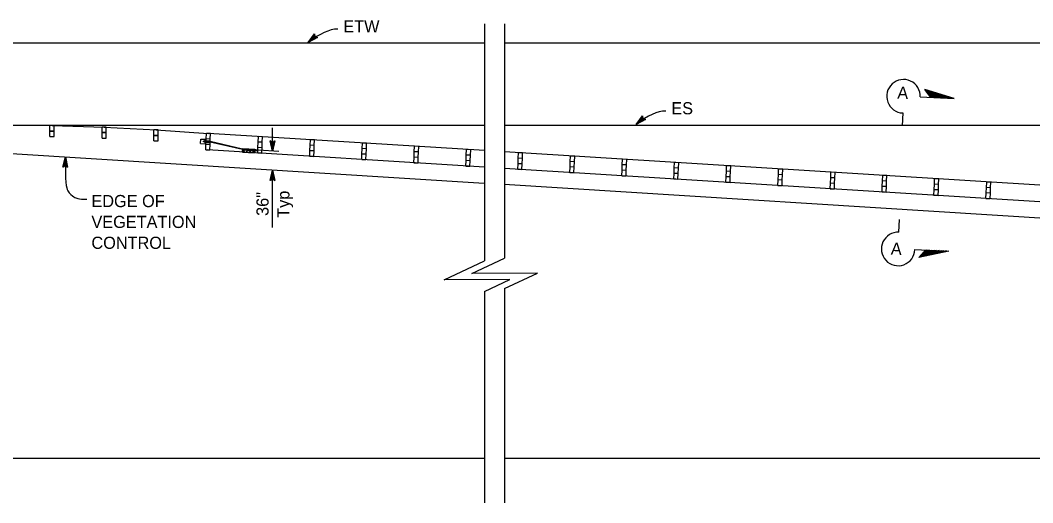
# Model space of a CAD drawing. Extents: x -893 to 867, y -474 to 712.
# Drawn here: x -515 to 67, y 45 to 322 of the extents above; entities that cross this region are included whole.
import ezdxf

# ---------------------------------------------------------------- set-up
doc = ezdxf.new("R2010")
doc.units = 0
for name, color, linetype in [('22 Misc Cnst Det', 7, 'Continuous'), ('56 Stage 3 Anno', 7, 'Continuous'), ('57 Undefined', 7, 'Continuous'), ('60 Nongeo Data', 7, 'Continuous')]:
    doc.layers.add(name, color=color, linetype=linetype)

msp = doc.modelspace()

# ---------------------------------------------------------------- linework, layer by layer
at = {"layer": '22 Misc Cnst Det'}
for p, q in [((21.71, 277.54), (4.85, 282.6)), ((8.19, 278.1), (4.85, 282.6)), ((20.31, 277.59), (5.2, 282.13)), ((18.91, 277.65), (5.54, 281.67)), ((17.5, 277.71), (5.89, 281.2)), ((16.1, 277.77), (6.23, 280.73)), ((14.7, 277.83), (6.58, 280.27)), ((13.3, 277.89), (6.93, 279.8)), ((2.19, 278.36), (21.71, 277.54)), ((11.9, 277.95), (7.27, 279.34)), ((10.5, 278.01), (7.62, 278.87)), ((9.1, 278.07), (7.96, 278.41)), ((-7.85, 269.13), (-8.16, 261.8)), ((-10.12, 200.6), (-9.81, 207.93)), ((-0.89, 190.56), (18.62, 189.74)), ((5.11, 190.31), (1.4, 186.11)), ((18.62, 189.74), (1.4, 186.11)), ((17.22, 189.8), (1.79, 186.54)), ((15.82, 189.85), (2.17, 186.98)), ((14.42, 189.91), (2.55, 187.41)), ((13.02, 189.97), (2.94, 187.85)), ((11.62, 190.03), (3.32, 188.28)), ((10.22, 190.09), (3.7, 188.72)), ((8.82, 190.15), (4.09, 189.15)), ((7.42, 190.21), (4.47, 189.59)), ((6.01, 190.27), (4.86, 190.02))]:
    msp.add_line(p, q, dxfattribs=at)
for centre, start, end in [((-7.45, 278.76), 357.59137, 267.59187), ((-10.53, 190.96), 87.5908, 357.5913)]:
    msp.add_arc(centre, 9.64, start, end, dxfattribs=at)
at = {"layer": '56 Stage 3 Anno'}
for p, q in [((-248.5, 320.48), (-248.5, 184.05)), ((-236.97, 320.48), (-236.97, 185.65)), ((-349.91, 309.6), (-346.27, 314.55)), ((-346.27, 314.55), (-346.27, 314.55)), ((-346.27, 314.55), (-346, 313.02)), ((-344.51, 312.54), (-349.91, 309.6)), ((-349.91, 309.6), (-349.91, 309.6)), ((-344.91, 312.67), (-348.87, 310.5)), ((-348.86, 310.51), (-346.21, 314.13)), ((-347.83, 311.42), (-346.12, 313.75)), ((-345.32, 312.79), (-347.83, 311.42)), ((-346.79, 312.33), (-346.06, 313.32)), ((-345.68, 312.93), (-346.79, 312.33)), ((-346, 313.02), (-344.51, 312.54)), ((-344.51, 312.54), (-344.51, 312.54)), ((-161.24, 262.5), (-157.61, 267.46)), ((-155.85, 265.45), (-161.24, 262.5)), ((-161.24, 262.5), (-161.24, 262.5)), ((-160.2, 263.42), (-157.55, 267.04)), ((-156.25, 265.58), (-160.2, 263.41)), ((-159.16, 264.32), (-157.45, 266.66)), ((-156.66, 265.69), (-159.16, 264.32)), ((-158.13, 265.24), (-157.39, 266.23)), ((-157.02, 265.84), (-158.13, 265.24)), ((-157.61, 267.46), (-157.61, 267.46)), ((-157.61, 267.46), (-157.33, 265.93)), ((-157.33, 265.93), (-155.85, 265.45)), ((-155.85, 265.45), (-155.85, 265.45)), ((-370.42, 247.3), (-370.42, 260.58)), ((-371.75, 253.18), (-371.75, 253.18)), ((-369.08, 253.18), (-369.08, 253.18)), ((-366.79, 246.93), (-378.43, 247.66)), ((-370.42, 247.18), (-370.42, 247.18)), ((-489.45, 243.93), (-489.45, 243.93)), ((-490.95, 237.96), (-490.95, 237.96)), ((-488.28, 237.9), (-488.28, 237.9)), ((-370.42, 203.27), (-370.42, 236.25)), ((-370.42, 236.25), (-370.42, 236.25)), ((-371.76, 230.25), (-371.76, 230.25)), ((-369.09, 230.25), (-369.09, 230.25)), ((-248.5, 166.54), (-248.5, 45.02)), ((-236.97, 168.14), (-236.97, 45.02))]:
    msp.add_line(p, q, dxfattribs=at)
for points in [[(-369.08, 253.18), (-370.42, 247.18), (-371.75, 253.18), (-371.4, 252.97), (-370.42, 248.57), (-369.44, 252.97), (-369.79, 252.76), (-370.42, 249.95), (-371.04, 252.76), (-370.69, 252.54), (-370.42, 251.33), (-370.14, 252.55), (-370.42, 252.38), (-371.75, 253.18), (-370.42, 252.38)], [(-490.95, 237.96), (-489.45, 243.93), (-488.28, 237.89), (-488.63, 238.12), (-489.49, 242.54), (-490.59, 238.17), (-490.23, 238.37), (-489.53, 241.17), (-488.98, 238.34), (-489.32, 238.56), (-489.56, 239.78), (-489.87, 238.57), (-489.59, 238.73), (-488.28, 237.89), (-489.59, 238.73)], [(-371.76, 230.25), (-370.42, 236.25), (-369.09, 230.25), (-369.44, 230.46), (-370.42, 234.86), (-371.4, 230.46), (-371.05, 230.67), (-370.42, 233.49), (-369.8, 230.68), (-370.15, 230.89), (-370.42, 232.11), (-370.7, 230.89), (-370.42, 231.05), (-369.09, 230.25), (-370.42, 231.05)]]:
    msp.add_lwpolyline(points, close=True, dxfattribs=at)
for centre in [(-345.43, 296.4), (-156.77, 249.31)]:
    msp.add_ellipse(centre, major_axis=(-17.71, -19.15), ratio=0.481092, start_param=3.5531, end_param=4.434203, dxfattribs=at)
msp.add_open_spline([(-489.45, 243.93), (-489.75, 229.09), (-488.4, 223.52), (-484.52, 220.65), (-482.16, 219.52), (-477.19, 219.52)], degree=3, dxfattribs=at)
at = {"layer": '60 Nongeo Data'}
for p, q in [((-672.79, 309.43), (-248.5, 309.43)), ((-236.97, 309.43), (411.3, 309.43)), ((-530.82, 262.18), (-497.19, 261.87)), ((-530.11, 262.18), (-248.5, 262.18)), ((-236.97, 262.18), (411.3, 262.18)), ((-498.38, 258.71), (-498.38, 261.86)), ((-495.99, 261.86), (-498.38, 261.86)), ((-498.38, 255.56), (-498.38, 258.71)), ((-495.99, 258.71), (-498.38, 258.71)), ((-498.38, 258.71), (-495.99, 258.71)), ((-497.19, 261.87), (-467.28, 261)), ((-495.99, 258.71), (-495.99, 261.86)), ((-495.99, 255.56), (-495.99, 258.71)), ((-468.46, 257.85), (-468.46, 261)), ((-466.07, 261), (-468.46, 261)), ((-468.46, 254.7), (-468.46, 257.85)), ((-466.07, 257.85), (-468.46, 257.85)), ((-468.46, 257.85), (-466.07, 257.85)), ((-467.28, 261), (-437.36, 259.46)), ((-466.07, 257.85), (-466.07, 261)), ((-466.07, 254.7), (-466.07, 257.85)), ((-438.58, 256.27), (-438.58, 259.42)), ((-436.19, 259.42), (-438.58, 259.42)), ((-438.58, 253.12), (-438.58, 256.27)), ((-436.19, 256.27), (-438.58, 256.27)), ((-438.58, 256.27), (-436.19, 256.27)), ((-437.36, 259.46), (-407.39, 257.38)), ((-436.19, 256.27), (-436.19, 259.42)), ((-436.19, 253.12), (-436.19, 256.27)), ((-408.56, 254.25), (-408.42, 257.4)), ((-406.04, 257.3), (-408.42, 257.4)), ((-248.5, 247.47), (-407.19, 257.37)), ((-406.17, 254.15), (-406.04, 257.3)), ((-498.38, 255.56), (-495.99, 255.56)), ((-468.46, 254.7), (-466.07, 254.7)), ((-438.58, 253.12), (-436.19, 253.12)), ((-411.8, 251.5), (-411.69, 254.12)), ((-411.8, 251.5), (-408.68, 251.37)), ((-411.69, 254.12), (-408.57, 253.99)), ((-410.12, 252.57), (-410.11, 252.91)), ((-408.91, 252.52), (-410.12, 252.57)), ((-408.9, 252.86), (-410.11, 252.91)), ((-409.62, 252.33), (-409.58, 253.11)), ((-408.92, 252.3), (-409.62, 252.33)), ((-408.89, 253.08), (-409.58, 253.11)), ((-408.94, 251.82), (-408.87, 253.55)), ((-408.66, 251.82), (-408.94, 251.82)), ((-408.89, 253.02), (-408.92, 252.36)), ((-408.59, 253.55), (-408.87, 253.55)), ((-408.81, 247.96), (-408.68, 251.1)), ((-408.68, 251.1), (-408.55, 254.25)), ((-406.3, 251), (-408.68, 251.1)), ((-406.25, 252.15), (-408.64, 252.24)), ((-406.24, 252.41), (-408.63, 252.51)), ((-406.23, 252.75), (-408.62, 252.85)), ((-406.22, 253.01), (-408.61, 253.11)), ((-406.17, 254.15), (-408.55, 254.25)), ((-406.43, 247.85), (-406.3, 251)), ((-406.3, 251), (-406.17, 254.15)), ((-387.59, 248.05), (-406.24, 252.4)), ((-387.57, 248.4), (-406.23, 252.75)), ((-378.79, 249.27), (-378.66, 252.42)), ((-378.67, 252.42), (-378.53, 255.57)), ((-376.28, 252.32), (-378.66, 252.42)), ((-376.15, 255.47), (-378.53, 255.57)), ((-376.41, 249.17), (-376.28, 252.32)), ((-376.28, 252.32), (-376.15, 255.47)), ((-348.88, 247.41), (-348.74, 250.56)), ((-348.75, 250.56), (-348.62, 253.7)), ((-346.36, 250.46), (-348.74, 250.56)), ((-346.24, 253.6), (-348.62, 253.7)), ((-346.49, 247.31), (-346.36, 250.46)), ((-346.37, 250.46), (-346.24, 253.6)), ((-318.79, 248.69), (-318.66, 251.84)), ((-316.28, 251.74), (-318.66, 251.84)), ((-316.41, 248.59), (-316.28, 251.74)), ((-248.69, 228.66), (-520.49, 245.61)), ((-408.81, 247.96), (-406.43, 247.85)), ((-248.5, 238.01), (-407.78, 247.94)), ((-387.68, 246.67), (-387.55, 248.74)), ((-387.68, 246.67), (-380.76, 246.24)), ((-387.55, 248.74), (-387.62, 247.71)), ((-387.6, 247.88), (-380.69, 247.45)), ((-387.59, 248.05), (-380.68, 247.62)), ((-387.57, 248.4), (-380.65, 247.97)), ((-387.56, 248.57), (-380.65, 248.14)), ((-387.55, 248.74), (-380.63, 248.32)), ((-380.76, 246.24), (-380.63, 248.32)), ((-380.69, 247.47), (-380.65, 248.12)), ((-380.69, 247.41), (-380, 247.37)), ((-380.68, 247.62), (-379.47, 247.55)), ((-380.65, 247.97), (-379.45, 247.9)), ((-380.64, 248.18), (-379.95, 248.15)), ((-379.95, 248.15), (-380, 247.37)), ((-379.45, 247.9), (-379.47, 247.55)), ((-378.92, 246.13), (-378.79, 249.27)), ((-378.92, 246.13), (-376.54, 246.03)), ((-376.41, 249.17), (-378.79, 249.27)), ((-376.54, 246.03), (-376.41, 249.17)), ((-349.01, 244.26), (-348.88, 247.41)), ((-346.49, 247.31), (-348.88, 247.41)), ((-346.63, 244.16), (-346.49, 247.31)), ((-319.05, 242.4), (-318.92, 245.54)), ((-318.92, 245.54), (-318.79, 248.69)), ((-316.54, 245.44), (-318.92, 245.54)), ((-316.4, 248.59), (-318.79, 248.69)), ((-316.67, 242.3), (-316.54, 245.44)), ((-316.54, 245.44), (-316.4, 248.59)), ((-288.95, 243.67), (-288.82, 246.82)), ((-288.82, 246.82), (-288.69, 249.97)), ((-286.43, 246.72), (-288.82, 246.82)), ((-286.31, 249.87), (-288.69, 249.97)), ((-286.57, 243.57), (-286.43, 246.72)), ((-286.44, 246.72), (-286.31, 249.87)), ((-259.05, 241.77), (-258.92, 244.92)), ((-258.93, 244.92), (-258.79, 248.06)), ((-256.54, 244.82), (-258.92, 244.92)), ((-256.41, 247.96), (-258.79, 248.06)), ((-256.67, 241.67), (-256.54, 244.82)), ((-256.54, 244.82), (-256.41, 247.96)), ((129.68, 223.88), (-236.97, 246.75)), ((-229.03, 243.08), (-228.9, 246.23)), ((-226.51, 246.13), (-228.9, 246.23)), ((-226.65, 242.98), (-226.51, 246.13)), ((-349.01, 244.26), (-346.63, 244.16)), ((-319.05, 242.4), (-316.67, 242.3)), ((-289.08, 240.53), (-288.95, 243.67)), ((-289.08, 240.53), (-286.7, 240.43)), ((-286.57, 243.57), (-288.95, 243.67)), ((-286.7, 240.43), (-286.57, 243.57)), ((-259.19, 238.62), (-259.05, 241.77)), ((-256.67, 241.67), (-259.05, 241.77)), ((-256.8, 238.52), (-256.67, 241.67)), ((-229.29, 236.79), (-229.16, 239.93)), ((-229.16, 239.93), (-229.02, 243.08)), ((-226.77, 239.83), (-229.16, 239.93)), ((-226.64, 242.98), (-229.02, 243.08)), ((-226.9, 236.69), (-226.77, 239.83)), ((-226.77, 239.83), (-226.64, 242.98)), ((-199.23, 238.09), (-199.1, 241.24)), ((-199.11, 241.24), (-198.98, 244.39)), ((-196.72, 241.14), (-199.1, 241.24)), ((-196.59, 244.29), (-198.98, 244.39)), ((-196.85, 237.99), (-196.72, 241.14)), ((-196.73, 241.14), (-196.59, 244.29)), ((-169.31, 236.19), (-169.18, 239.34)), ((-169.19, 239.34), (-169.05, 242.49)), ((-166.8, 239.24), (-169.18, 239.34)), ((-166.67, 242.39), (-169.05, 242.49)), ((-166.93, 236.09), (-166.8, 239.24)), ((-166.8, 239.24), (-166.67, 242.39)), ((-139.29, 237.5), (-139.16, 240.64)), ((-136.77, 240.54), (-139.16, 240.64)), ((-136.91, 237.4), (-136.77, 240.54)), ((-259.19, 238.62), (-256.8, 238.52)), ((129.11, 214.45), (-236.97, 237.29)), ((-229.29, 236.79), (-226.9, 236.69)), ((-199.37, 234.95), (-199.23, 238.09)), ((-199.37, 234.95), (-196.98, 234.84)), ((-196.85, 237.99), (-199.23, 238.09)), ((-196.98, 234.84), (-196.85, 237.99)), ((-169.45, 233.05), (-169.31, 236.19)), ((-169.45, 233.05), (-167.06, 232.95)), ((-166.93, 236.09), (-169.31, 236.19)), ((-167.06, 232.95), (-166.93, 236.09)), ((-139.55, 231.2), (-139.42, 234.35)), ((-139.42, 234.35), (-139.28, 237.5)), ((-137.03, 234.25), (-139.42, 234.35)), ((-136.9, 237.39), (-139.28, 237.5)), ((-137.16, 231.1), (-137.03, 234.25)), ((-137.03, 234.25), (-136.9, 237.39)), ((-109.47, 232.46), (-109.34, 235.61)), ((-109.34, 235.61), (-109.21, 238.76)), ((-106.96, 235.51), (-109.34, 235.61)), ((-106.83, 238.65), (-109.21, 238.76)), ((-107.09, 232.36), (-106.96, 235.51)), ((-106.96, 235.51), (-106.83, 238.65)), ((-79.55, 230.6), (-79.42, 233.75)), ((-79.42, 233.75), (-79.29, 236.9)), ((-77.03, 233.65), (-79.42, 233.75)), ((-76.91, 236.79), (-79.29, 236.9)), ((-77.17, 230.5), (-77.03, 233.65)), ((-77.04, 233.65), (-76.91, 236.79)), ((-49.33, 231.88), (-49.2, 235.03)), ((-46.82, 234.93), (-49.2, 235.03)), ((-46.95, 231.79), (-46.82, 234.93)), ((-19.55, 230.05), (-19.42, 233.2)), ((-17.03, 233.1), (-19.42, 233.2)), ((-17.17, 229.96), (-17.03, 233.1)), ((325.55, 192.84), (-237.17, 227.94)), ((-139.55, 231.2), (-137.16, 231.1)), ((-109.6, 229.31), (-109.47, 232.46)), ((-109.6, 229.31), (-107.22, 229.21)), ((-107.09, 232.36), (-109.47, 232.46)), ((-107.22, 229.21), (-107.09, 232.36)), ((-79.68, 227.45), (-79.55, 230.6)), ((-79.68, 227.45), (-77.3, 227.35)), ((-77.17, 230.5), (-79.55, 230.6)), ((-77.3, 227.35), (-77.17, 230.5)), ((-49.59, 225.59), (-49.46, 228.74)), ((-49.46, 228.74), (-49.32, 231.88)), ((-47.07, 228.64), (-49.46, 228.74)), ((-46.94, 231.78), (-49.32, 231.88)), ((-47.21, 225.49), (-47.07, 228.64)), ((-47.07, 228.64), (-46.94, 231.78)), ((-19.68, 226.91), (-19.54, 230.05)), ((-17.16, 229.95), (-19.54, 230.05)), ((-17.29, 226.81), (-17.16, 229.95)), ((10.21, 225.01), (10.35, 228.16)), ((10.34, 228.16), (10.47, 231.3)), ((12.73, 228.06), (10.35, 228.16)), ((12.86, 231.2), (10.47, 231.3)), ((12.6, 224.91), (12.73, 228.06)), ((12.72, 228.06), (12.86, 231.2)), ((40.26, 226.3), (40.39, 229.44)), ((42.78, 229.34), (40.39, 229.44)), ((42.64, 226.2), (42.78, 229.34)), ((-49.59, 225.59), (-47.21, 225.49)), ((-19.81, 223.76), (-19.68, 226.91)), ((-19.81, 223.76), (-17.42, 223.66)), ((-17.29, 226.81), (-19.68, 226.91)), ((-17.42, 223.66), (-17.29, 226.81)), ((10.08, 221.86), (10.21, 225.01)), ((10.08, 221.86), (12.46, 221.76)), ((12.6, 224.91), (10.21, 225.01)), ((12.46, 221.76), (12.6, 224.91)), ((40, 220), (40.14, 223.15)), ((40.14, 223.15), (40.27, 226.3)), ((42.52, 223.05), (40.14, 223.15)), ((42.65, 226.19), (40.27, 226.3)), ((42.39, 219.9), (42.52, 223.05)), ((42.52, 223.05), (42.65, 226.19)), ((40, 220), (42.39, 219.9)), ((-672.37, 70.59), (-248.5, 70.59)), ((-236.97, 70.59), (411.3, 70.59))]:
    msp.add_line(p, q, dxfattribs=at)
for points in [[(-386.75, 247.12), (-387.11, 247.38), (-387.25, 247.17), (-386.88, 246.92)], [(-386.88, 246.92), (-387.25, 247.17), (-387.25, 247.16), (-386.91, 246.92)], [(-386.91, 246.92), (-387.25, 247.16), (-387.14, 246.93), (-387.14, 246.93)], [(-386.74, 247.13), (-387.08, 247.38), (-387.11, 247.38), (-386.75, 247.12)], [(-386.85, 247.36), (-386.85, 247.36), (-387.08, 247.38), (-386.74, 247.13)], [(-385.01, 246.8), (-385.37, 247.06), (-385.38, 247.05), (-385.04, 246.8)], [(-385.04, 246.8), (-385.38, 247.05), (-385.27, 246.82), (-385.27, 246.82)], [(-384.87, 247.01), (-385.24, 247.26), (-385.37, 247.06), (-385.01, 246.8)], [(-384.87, 247.01), (-385.21, 247.26), (-385.24, 247.26), (-384.87, 247.01)], [(-384.98, 247.25), (-384.98, 247.25), (-385.21, 247.26), (-384.87, 247.01)], [(-383.14, 246.68), (-383.5, 246.94), (-383.51, 246.94), (-383.16, 246.69)], [(-383.16, 246.69), (-383.51, 246.94), (-383.39, 246.7), (-383.39, 246.7)], [(-383, 246.89), (-383.37, 247.14), (-383.5, 246.94), (-383.14, 246.68)], [(-383, 246.9), (-383.34, 247.14), (-383.37, 247.14), (-383, 246.89)], [(-383.11, 247.13), (-383.11, 247.13), (-383.34, 247.14), (-383, 246.9)], [(-381.27, 246.57), (-381.63, 246.83), (-381.64, 246.82), (-381.29, 246.57)], [(-381.29, 246.57), (-381.64, 246.82), (-381.52, 246.59), (-381.52, 246.59)], [(-381.13, 246.77), (-381.49, 247.03), (-381.63, 246.83), (-381.27, 246.57)], [(-381.12, 246.79), (-381.47, 247.03), (-381.49, 247.03), (-381.13, 246.77)], [(-381.24, 247.02), (-381.24, 247.02), (-381.47, 247.03), (-381.12, 246.79)]]:
    msp.add_lwpolyline(points, close=True, dxfattribs=at)
for points in [[(-248.5, 166.54), (-233.88, 173.34), (-271.61, 173.29), (-248.5, 184.05)], [(-236.97, 168.14), (-218, 176.97), (-255.73, 176.92), (-236.97, 185.65)]]:
    msp.add_lwpolyline(points, dxfattribs=at)

# ---------------------------------------------------------------- texts
at = {"layer": '57 Undefined'}
for s, p in [('ETW', (-329.66, 315.45)), ('ES', (-140.99, 268.36)), ('EDGE OF', (-474.54, 215)), ('VEGETATION', (-474.54, 203)), ('CONTROL', (-474.54, 191))]:
    msp.add_text(s, height=7, dxfattribs=at).set_placement(p)
for s, rotation, p in [('A', 357.59104, (-11.1, 277.4)), ('36"', 90, (-372.64, 209.94)), ('Typ', 90, (-360.64, 208.85)), ('A', 357.59104, (-14.83, 187.73))]:
    msp.add_text(s, height=7, rotation=rotation, dxfattribs=at).set_placement(p)

doc.saveas('drawing.dxf')
